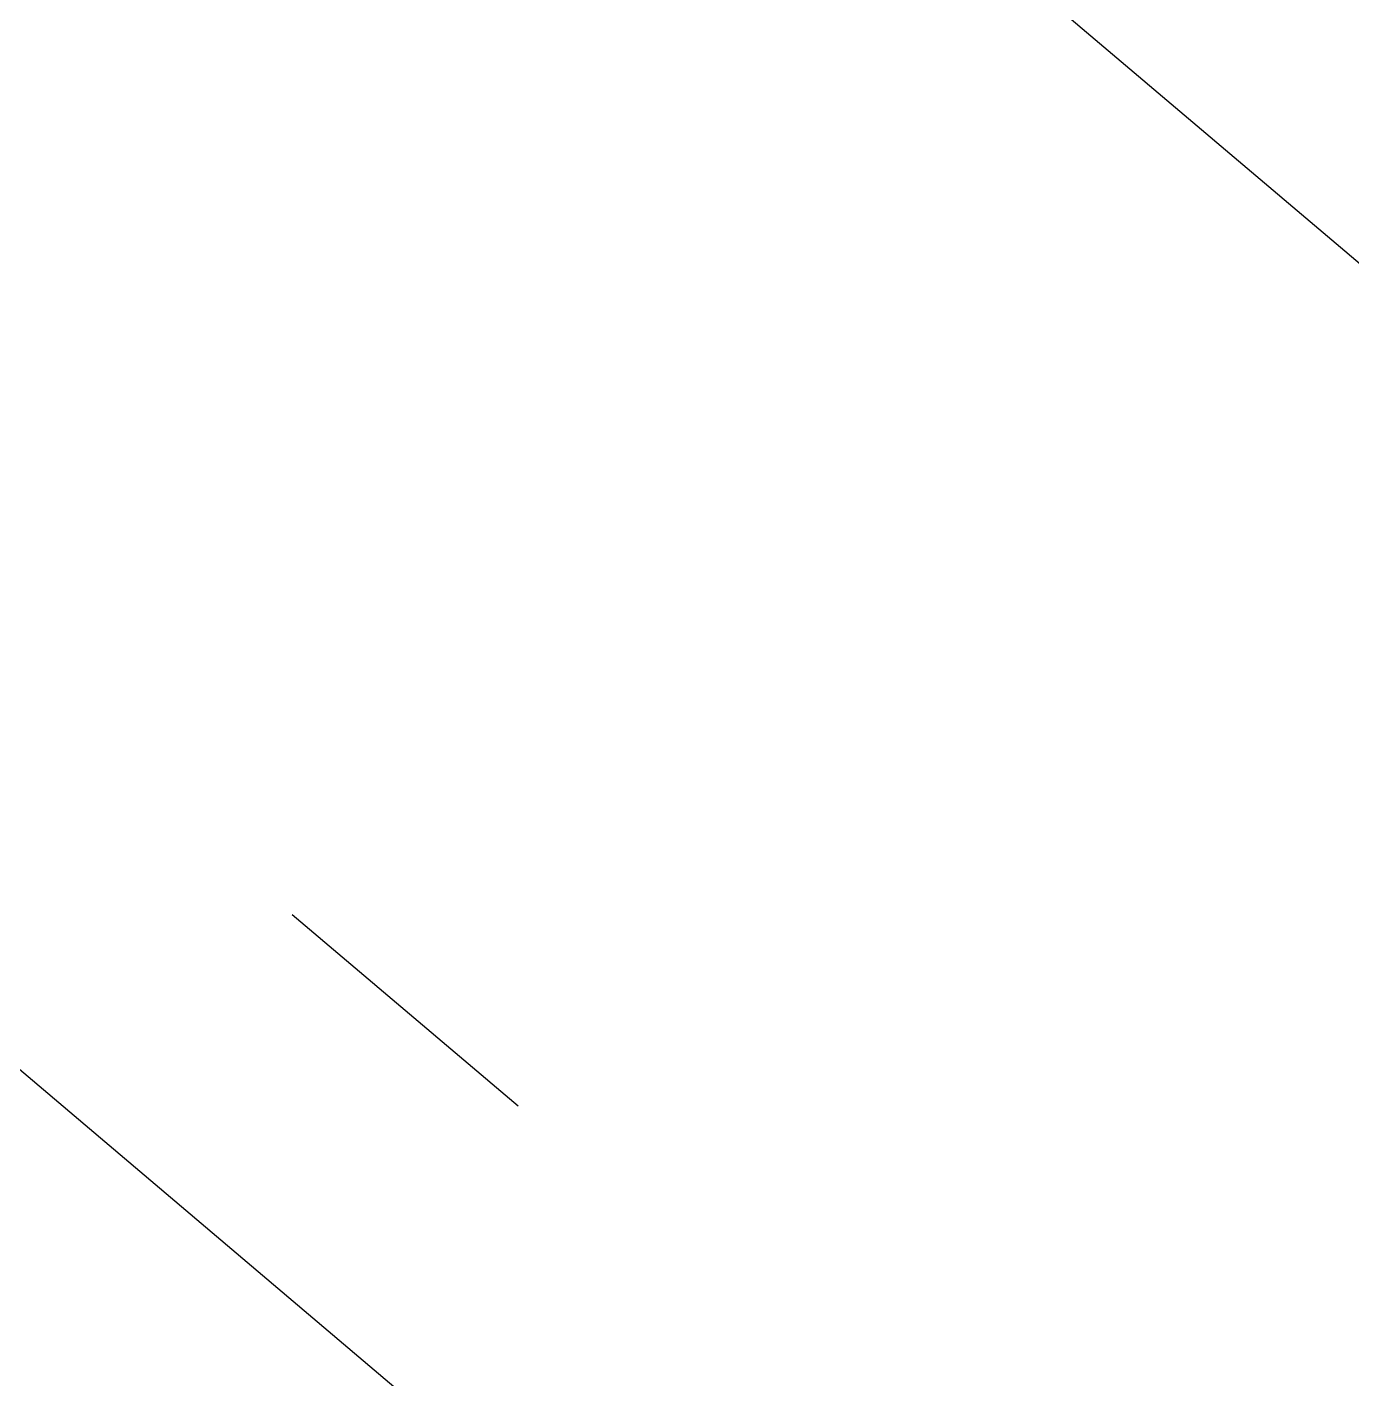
# Model space of a CAD drawing. Extents: x 383425 to 391668, y 6055101 to 6059545.
# Drawn here: x 387528.103 to 387532.574, y 6058317.277 to 6058321.841 of the extents above; entities that cross this region are included whole.
import ezdxf

# ---------------------------------------------------------------- set-up
doc = ezdxf.new("R2010")
doc.units = 0
doc.header["$LTSCALE"] = 5
doc.linetypes.add('foc-TOPO', pattern=[1, 0.2, -0.8])
for name, color, linetype in [('AS-ROADS', 254, 'Continuous'), ('P-PROPOSED', 10, 'Continuous'), ('T-LOW-AREA', 48, 'foc-TOPO')]:
    doc.layers.add(name, color=color, linetype=linetype)

msp = doc.modelspace()

# ---------------------------------------------------------------- linework, layer by layer
at = {"layer": 'AS-ROADS', "const_width": 9.9962, "flags": 128}
msp.add_lwpolyline([(387226.514, 6058561.975), (387336.271, 6058470.029), (387441.186, 6058381.829), (387531.022, 6058305.677), (387650.805, 6058207.225), (387766.996, 6058109.762), (387868.625, 6058023.864), (387984.101, 6057927.3), (388086.01, 6057841.48), (388132.923, 6057801.963), (388211.478, 6057737.191)], dxfattribs=at)
at = {"layer": 'P-PROPOSED'}
for points in [[(388292.6639, 6057685.694), (388108.1634, 6057840.7159), (388093.5822, 6057850.7131), (387877.136, 6058033.7545), (387659.8479, 6058215.6186), (387538.9095, 6058315.6954), (387446.5499, 6058393.9602), (387342.9525, 6058485.359), (387119.6277, 6058665.0384)], [(387116.6156, 6058661.0468), (387339.7309, 6058481.5359), (387443.2807, 6058390.1792), (387535.7005, 6058311.8633), (387656.6507, 6058211.7769), (387873.9183, 6058029.9299), (388090.5476, 6057846.7337), (388105.1353, 6057836.7319), (388289.3974, 6057681.9105)]]:
    msp.add_lwpolyline(points, dxfattribs=at)
at = {"layer": 'T-LOW-AREA', "flags": 128}
msp.add_lwpolyline([(388110.353, 6057836.424), (388108.815, 6057837.355), (388106.712, 6057837.834), (388104.686, 6057838.502), (388101.946, 6057839.864), (388097.892, 6057842.424), (388091.173, 6057847.514), (387990.176, 6057933.098), (387874.564, 6058030.693), (387774.09, 6058115.901), (387657.288, 6058212.547), (387536.342, 6058312.63), (387445.807, 6058389.227), (387381.404, 6058448.187), (387377.097, 6058451.177), (387374.59, 6058454.221), (387372.417, 6058455.937)], dxfattribs=at)

doc.saveas('drawing.dxf')
